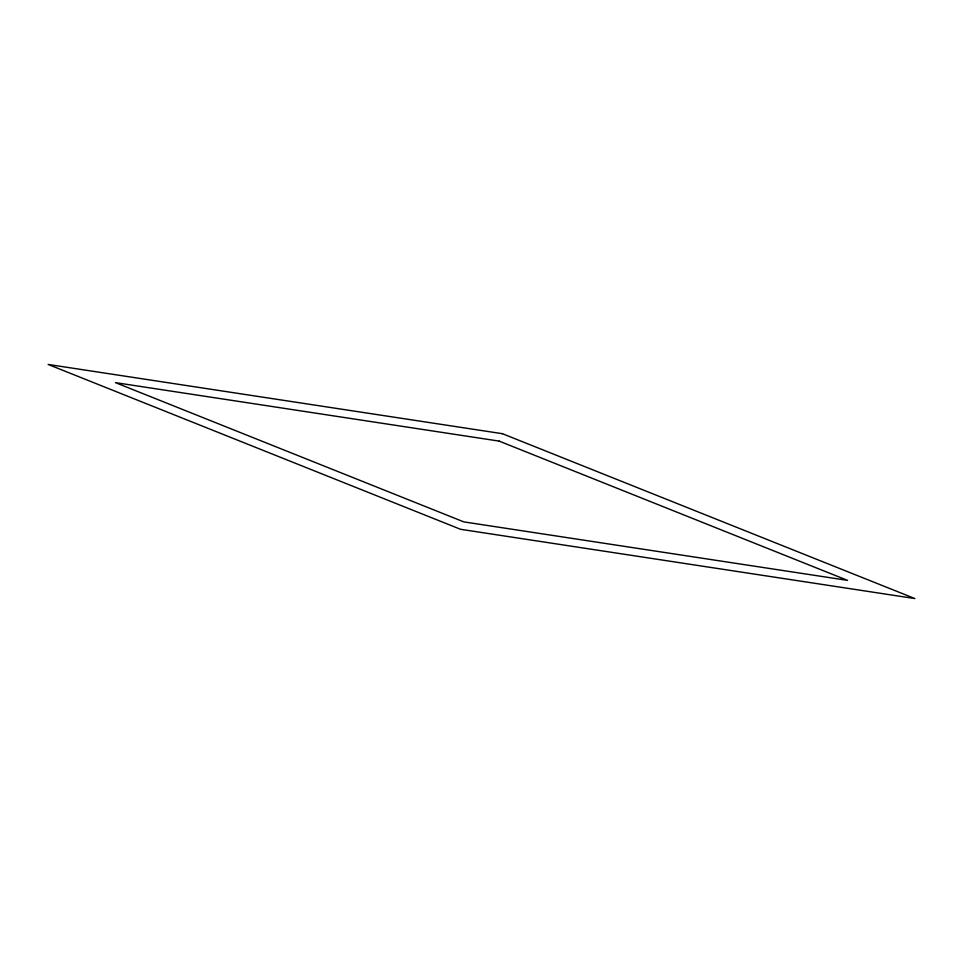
<?xml version="1.0" encoding="UTF-8"?>
<svg xmlns="http://www.w3.org/2000/svg" width="963" height="963" viewBox="0 0 963 963"><rect width="100%" height="100%" fill="white"/><g stroke="black" fill="none" stroke-linecap="round" stroke-linejoin="round"><path stroke-width="1.44" d="M502.421 433.699L48.15 364.447L460.579 529.301L914.85 598.553L502.421 433.699M499.171 441.114L115.464 382.636L463.829 521.886L847.536 580.364L499.171 441.114"/></g></svg>
